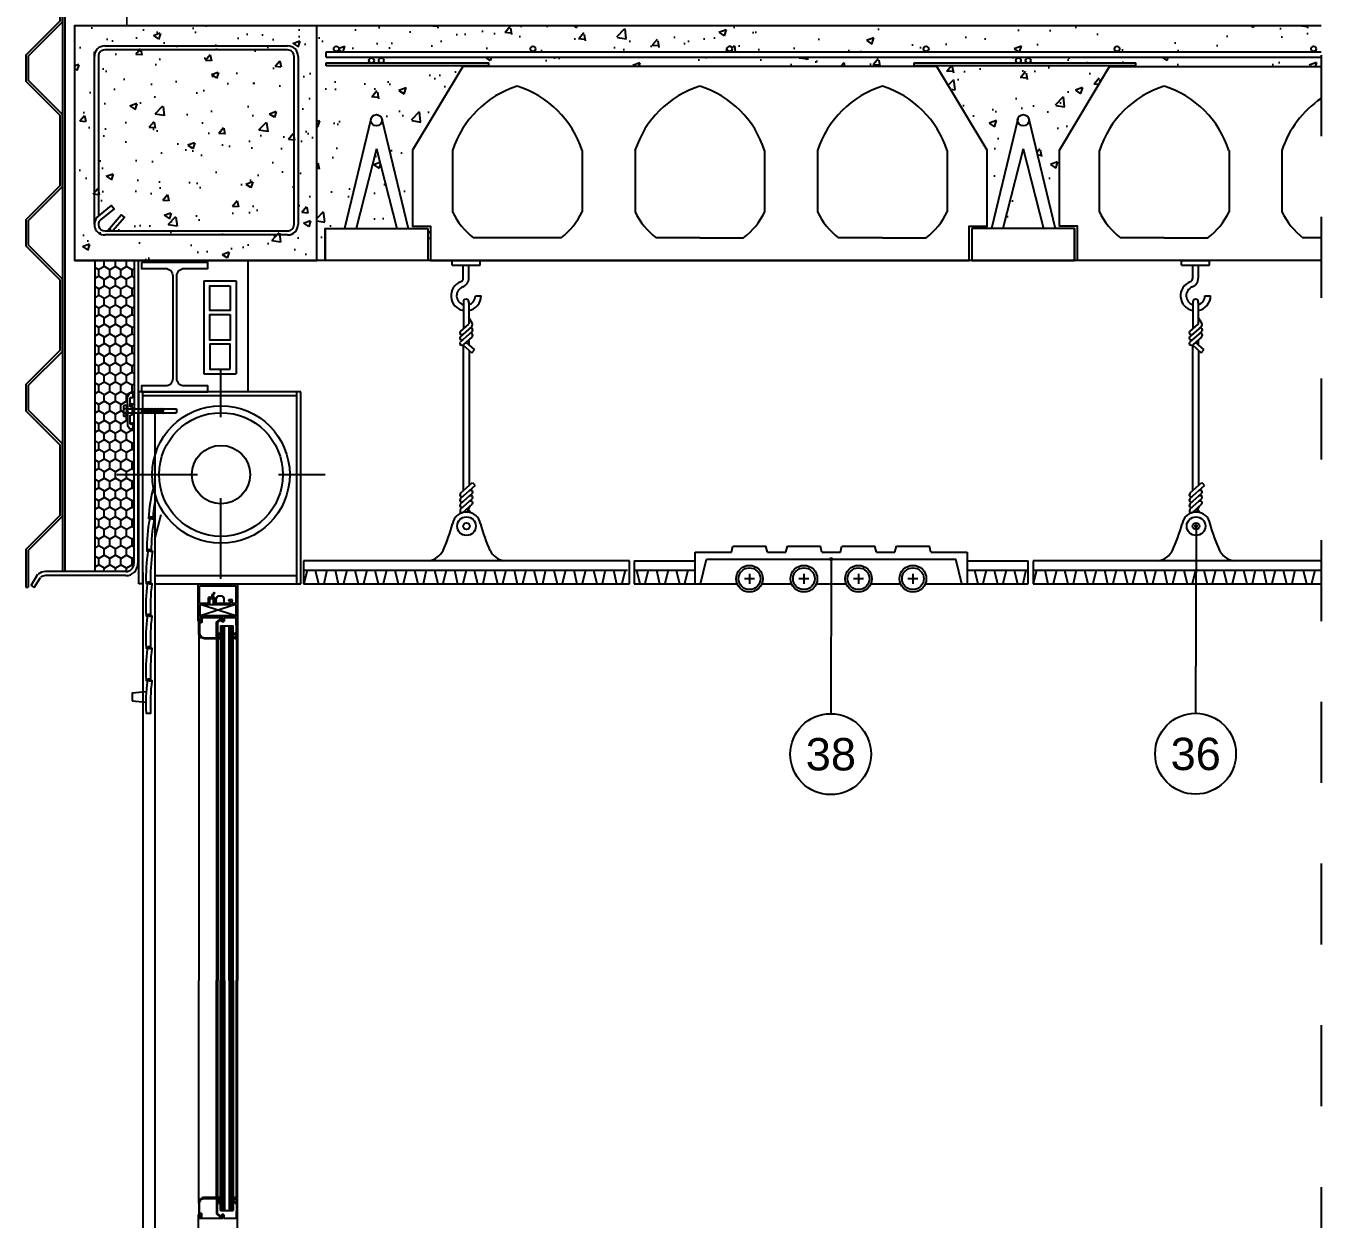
# Model space of a CAD drawing. Header units: millimetres. Extents: x 329.7 to 341.5, y 196.8 to 208.7.
# Drawn here: x 331.529 to 333.131, y 201.716 to 203.192 of the extents above; entities that cross this region are included whole.
import ezdxf
from ezdxf.enums import TextEntityAlignment as Align

# ---------------------------------------------------------------- set-up
doc = ezdxf.new("R2010")
doc.units = ezdxf.units.MM
doc.linetypes.add('TRAZO_Y_PUNTO', pattern=[1, 0.5, -0.25, 0, -0.25])
doc.linetypes.add('TRAZOS2', pattern=[9.525, 6.35, -3.175])
for name, color, linetype in [('001', 9, 'Continuous'), ('01', 9, 'Continuous'), ('013', 1, 'Continuous'), ('015', 1, 'Continuous'), ('018', 3, 'Continuous'), ('AMARILLO', 2, 'Continuous'), ('CIANO', 4, 'Continuous'), ('FINA', 3, 'Continuous'), ('FONDO', 1, 'Continuous'), ('MIA', 3, 'Continuous'), ('PROYECCIÓN', 22, 'Continuous'), ('sombra', 9, 'Continuous')]:
    doc.layers.add(name, color=color, linetype=linetype)
doc.styles.add('romans', font='romans.shx')
doc.styles.add('SMALL', font='ARIAL.TTF', dxfattribs={"height": 0.1})
doc.dimstyles.new('20', dxfattribs={"dimscale": 0.02, "dimtxt": 2, "dimasz": 1, "dimexe": 1, "dimexo": 1, "dimgap": 1, "dimtad": 0, "dimtih": 1, "dimtoh": 1, "dimzin": 1, "dimdsep": 46, "dimtxsty": 'romans', "dimblk1": 'ARCHTICK', "dimblk2": 'DOTSMALL', "dimsah": 1, "dimcen": 0.5, "dimclrd": 1, "dimclre": 1, "dimclrt": 4, "dimadec": 0, "dimazin": 0, "dimtfac": 1, "dimtofl": 0, "dimtmove": 0, "dimatfit": 3, "dimldrblk": 'DOTSMALL', "dimfxl": 1, "dimtolj": 1, "dimtzin": 0, "dimarcsym": 0})

# ---------------------------------------------------------------- blocks, each defined once
blk = doc.blocks.new('A$C4C2F35BB')
at = {"layer": 'FONDO'}
for p, q in [((0.0824, 0.039), (0.1272, 0.039)), ((0.0824, 0), (0.0824, 0.039)), ((0.1272, 0.039), (0.1291, 0.0465)), ((0.1291, 0.0465), (0.1699, 0.0465)), ((0.1718, 0.039), (0.1699, 0.0465)), ((0.1718, 0.039), (0.1946, 0.039)), ((0.1946, 0.039), (0.1965, 0.0465)), ((0.1965, 0.0465), (0.2373, 0.0465)), ((0.2391, 0.039), (0.2373, 0.0465)), ((0.2391, 0.039), (0.262, 0.039)), ((0.262, 0.039), (0.2639, 0.0465)), ((0.2639, 0.0465), (0.3047, 0.0465)), ((0.3065, 0.039), (0.3047, 0.0465)), ((0.3065, 0.039), (0.3294, 0.039)), ((0.3294, 0.039), (0.3313, 0.0465)), ((0.3313, 0.0465), (0.3721, 0.0465)), ((0.3739, 0.039), (0.3721, 0.0465)), ((0.3739, 0.039), (0.4188, 0.039)), ((0.4188, 0.039), (0.4188, 0)), ((0.0068, 0.0283), (0.0824, 0.0283)), ((0.0068, 0.0283), (0.0068, 0)), ((0.0068, 0.0169), (0.0824, 0.0169)), ((0.0098, 0.0169), (0.0138, 0)), ((0.0242, 0.0169), (0.0202, 0)), ((0.0344, 0.0169), (0.0384, 0)), ((0.0488, 0.0169), (0.0448, 0)), ((0.059, 0.0169), (0.063, 0)), ((0.0734, 0.0169), (0.0694, 0)), ((0.089, 0), (0.0966, 0.0304)), ((0.0966, 0.0304), (0.4046, 0.0304)), ((0.4121, 0), (0.4046, 0.0304)), ((0.4188, 0.0283), (0.4943, 0.0283)), ((0.4188, 0.0169), (0.4943, 0.0169)), ((0.4278, 0.0169), (0.4318, 0)), ((0.4422, 0.0169), (0.4382, 0)), ((0.4523, 0.0169), (0.4563, 0)), ((0.4668, 0.0169), (0.4628, 0)), ((0.4769, 0.0169), (0.4809, 0)), ((0.4914, 0.0169), (0.4874, 0)), ((0.4943, 0), (0.4943, 0.0283)), ((0.1161, 0), (0.1342, 0)), ((0.1557, 0.0063), (0.1433, 0.0063)), ((0.1495, 0.0125), (0.1495, 0)), ((0.1648, 0), (0.2016, 0)), ((0.2231, 0.0063), (0.2107, 0.0063)), ((0.2169, 0.0125), (0.2169, 0)), ((0.2322, 0), (0.269, 0)), ((0.2905, 0.0063), (0.2781, 0.0063)), ((0.2843, 0.0125), (0.2843, 0)), ((0.2995, 0), (0.3364, 0)), ((0.3579, 0.0063), (0.3455, 0.0063)), ((0.3517, 0.0125), (0.3517, 0)), ((0.0068, 0), (0.1161, 0)), ((0.3669, 0), (0.4943, 0))]:
    blk.add_line(p, q, dxfattribs=at)
for centre, radius in [((0.1495, 0.0063), 0.0165), ((0.1495, 0.0063), 0.0135), ((0.2169, 0.0063), 0.0165), ((0.2169, 0.0063), 0.0135), ((0.2843, 0.0063), 0.0165), ((0.2843, 0.0063), 0.0135), ((0.3517, 0.0063), 0.0165), ((0.3517, 0.0063), 0.0135)]:
    blk.add_circle(centre, radius, dxfattribs=at)
blk = doc.blocks.new('_DOTSMALL')
at = {"color": 0, "linetype": 'ByBlock', "const_width": 0.5}
blk.add_lwpolyline([(-0.0625, 0, 1), (0.0625, 0, 1)], format="xyb", close=True, dxfattribs=at)
blk = doc.blocks.new('IPE160')
blk.add_lwpolyline([(-41, 80), (-41, 72.6), (-11.5, 72.6, -0.414214), (-2.5, 63.6), (-2.5, -63.6, -0.414214), (-11.5, -72.6), (-41, -72.6), (-41, -80), (41, -80), (41, -72.6), (11.5, -72.6, -0.414214), (2.5, -63.6), (2.5, 63.6, -0.414214), (11.5, 72.6), (41, 72.6), (41, 80)], format="xyb", close=True)
blk = doc.blocks.new('tab')
at = {"layer": 'FINA'}
for p, q in [((-0.02, 0.115), (-0.02, 0)), ((-0.02, 0.115), (0.02, 0.115)), ((0.02, 0.115), (0.02, 0)), ((-0.02, 0), (0.02, 0))]:
    blk.add_line(p, q, dxfattribs=at)
for points in [[(0.0127, 0.1085), (0.0127, 0.0783), (-0.0127, 0.0783), (-0.0127, 0.1085)], [(0.0127, 0.0733), (0.0127, 0.0415), (-0.0127, 0.0415), (-0.0127, 0.0733)], [(0.0127, 0.0058), (0.0127, 0.0365), (-0.0127, 0.0365), (-0.0127, 0.0058)]]:
    blk.add_lwpolyline(points, close=True, dxfattribs=at)

msp = doc.modelspace()

# ---------------------------------------------------------------- hatches: boundary and pattern name
at = {"layer": '001'}
h = msp.add_hatch(dxfattribs=at)
h.set_pattern_fill('AR-CONC', color=256, scale=0.0005, style=0)
h.set_pattern_definition([(50, (0, 0), (0.091092334, -0.007969543), [0.009525, -0.104775]), (355, (0, 0), (-0.017621413, 0.095528321), [0.00762, -0.08382]), (100.451, (0.00759, -0.00066), (0.07347125, 0.087558344), [0.008095, -0.089045]), (46.1842, (0, 0.0254), (0.13553952, -0.021021164), [0.0142875, -0.1571625]), (96.6356, (0.0113, 0.02365), (0.118702117, 0.12371278), [0.0121425, -0.1335675]), (351.184, (0, 0.0254), (0.118702303, 0.12371256), [0.01143, -0.12573]), (21, (0.0127, 0.01905), (0.07580744, -0.051132759), [0.009525, -0.104775]), (326, (0.0127, 0.01905), (0.030901014, 0.092093983), [0.00762, -0.08382]), (71.4514, (0.01902, 0.01479), (0.106708245, 0.040961429), [0.008095, -0.089045]), (37.5, (0, 0), (0.0015443016, 0.0422775194), [0, -0.082804, 0, -0.08509, 0, -0.0841375]), (7.5, (0, 0), (0.033409831, 0.0500902874), [0, -0.048514, 0, -0.080899, 0, -0.0320675]), (327.5, (-0.02832, 0), (0.0677952976, -0.002864372), [0, -0.03175, 0, -0.09906, 0, -0.131445]), (317.5, (-0.04102, 0), (0.074064591, 0.0127132455), [0, -0.041275, 0, -0.065786, 0, -0.093345])])
h.paths.add_polyline_path([(332.0695, 203.1425), (331.9002, 203.1425), (331.9002, 203.1463), (331.9552, 203.1463, -0.300077), (331.9532, 203.1492, -1), (331.9596, 203.1492, -0.300077), (331.9577, 203.1463), (331.9673, 203.1463, -0.300077), (331.9653, 203.1492, -1), (331.9717, 203.1492, -0.300077), (331.9698, 203.1463), (332.1015, 203.1463), (332.1015, 203.1419), (332.6277, 203.1419), (332.6277, 203.1463), (332.7552, 203.1463, -0.300077), (332.7532, 203.1492, -1), (332.7596, 203.1492, -0.300077), (332.7577, 203.1463), (332.7673, 203.1463, -0.300077), (332.7653, 203.1492, -1), (332.7717, 203.1492, -0.300077), (332.7698, 203.1463), (332.9015, 203.1463), (332.9015, 203.1419), (333.1307, 203.1419), (333.1307, 203.1535), (331.9002, 203.1535), (331.9002, 203.1599), (333.1307, 203.1599), (333.1307, 203.192), (331.889, 203.192), (331.889, 202.902), (331.899, 202.902), (331.899, 202.9416), (331.923, 202.9416), (331.9556, 203.0767, -0.81661), (331.9693, 203.0767), (332.0019, 202.9416), (332.0259, 202.9416), (332.0259, 202.902), (332.0295, 202.902), (332.0295, 202.9442), (332.0217, 202.9442), (332.0071, 202.9442), (332.0071, 203.0384)])
h.paths.add_polyline_path([(331.9098, 203.1636, -1), (331.9161, 203.1636, -1)], flags=16)
h.paths.add_polyline_path([(332.1592, 203.1636, -1), (332.1529, 203.1636, -1)], flags=16)
h.paths.add_polyline_path([(332.4023, 203.1636, -1), (332.396, 203.1636, -1)], flags=16)
h.paths.add_polyline_path([(332.6455, 203.1636, -1), (332.6391, 203.1636, -1)], flags=16)
h.paths.add_polyline_path([(332.8816, 203.1636, -1), (332.8752, 203.1636, -1)], flags=16)
h.paths.add_polyline_path([(333.1247, 203.1636, -1), (333.1184, 203.1636, -1)], flags=16)
h.paths.add_polyline_path([(332.8695, 203.1425), (332.6554, 203.1425), (332.7178, 203.0384), (332.7178, 202.9442), (332.6954, 202.9442), (332.6954, 202.902), (332.699, 202.902), (332.699, 202.9416), (332.723, 202.9416), (332.7556, 203.0767, -0.81661), (332.7693, 203.0767), (332.8019, 202.9416), (332.8259, 202.9416), (332.8259, 202.902), (332.8295, 202.902), (332.8295, 202.9442), (332.8071, 202.9442), (332.8071, 203.0384)], flags=17)
h.paths.add_polyline_path([(332.7625, 203.0401), (332.7373, 202.9416), (332.7876, 202.9416)], flags=16)
h.paths.add_polyline_path([(331.9625, 203.0401), (331.9373, 202.9416), (331.9876, 202.9416)], flags=17)
at = {"layer": '01'}
h = msp.add_hatch(dxfattribs=at)
h.set_pattern_fill('HONEY,_I', color=256, scale=0.0025, angle=90, style=2)
h.set_pattern_definition([(90, (0, 0), (-0.006874075, 0.01190625), [0.0079375, -0.015875]), (210, (0, 0), (-0.00687407746, -0.01190624858), [0.0079375, -0.015875]), (150, (0, 0), (-0.01374815246, 1.42e-09), [-0.015875, 0.0079375])])
h.paths.add_polyline_path([(331.663, 202.902), (331.6141, 202.902), (331.6141, 202.517), (331.6526, 202.517, 0.413945), (331.6626, 202.5269), (331.6628, 202.7132), (331.6609, 202.7132), (331.6609, 202.7111), (331.6581, 202.7107), (331.6581, 202.6992), (331.6609, 202.6992), (331.6624, 202.6978), (331.661, 202.6964), (331.6624, 202.6949), (331.661, 202.6935), (331.6573, 202.6939), (331.6545, 202.6981), (331.6545, 202.715), (331.6552, 202.7157), (331.6545, 202.7164), (331.6544, 202.7226), (331.6501, 202.7226, 0.098864), (331.6497, 202.7205), (331.6497, 202.7204, -0.101391), (331.6501, 202.7226), (331.6544, 202.7226), (331.6544, 202.7333), (331.6573, 202.7376), (331.6609, 202.738), (331.6623, 202.7365), (331.6609, 202.7351), (331.6623, 202.7337), (331.6609, 202.7322), (331.658, 202.7322), (331.658, 202.7207), (331.6609, 202.7204), (331.6609, 202.7183), (331.6628, 202.7183)])
at = {"layer": 'sombra', "linetype": 'Continuous', "ltscale": 0.07}
h = msp.add_hatch(dxfattribs=at)
h.set_pattern_fill('AR-CONC', color=256, scale=0.012, style=0)
h.set_pattern_definition([(50, (-474.096156, -636.43548), (0.086071222, -0.007530256), [0.009, -0.099]), (355, (-474.09616, -636.43548), (-0.01665016, 0.090263056), [0.0072, -0.0792]), (100.4514, (-474.08898, -636.43611), (0.069421126, 0.082732745), [0.007648823, -0.0841370534]), (46.1842, (-474.09616, -636.41148), (0.128068926, -0.019862282), [0.0135, -0.1485]), (96.6356, (-474.08548, -636.41314), (0.112159525, 0.116894145), [0.011473235, -0.12620556]), (351.1842, (-474.09616, -636.41148), (0.112159433, 0.116894232), [0.0108, -0.1188]), (21, (-474.084156, -636.41748), (0.0716288463, -0.048314267), [0.009, -0.099]), (326, (-474.08416, -636.41748), (0.02919784, 0.0870180054), [0.0072, -0.0792]), (71.4514, (-474.07819, -636.42151), (0.1008267154, 0.0387036596), [0.007648823, -0.0841370534]), (37.5, (-474.096156, -636.435482), (0.0014591826, 0.0399472625), [0, -0.07824, 0, -0.0804, 0, -0.0795]), (7.5, (-474.096156, -636.43548), (0.0315683445, 0.0473294054), [0, -0.04584, 0, -0.07644, 0, -0.0303]), (327.5, (-474.122916, -636.435482), (0.0640586923, -0.0027065846), [0, -0.03, 0, -0.0936, 0, -0.1242]), (317.5, (-474.134916, -636.43548), (0.0699823403, 0.012012598), [0, -0.039, 0, -0.06216, 0, -0.0882])])
h.paths.add_polyline_path([(331.889, 203.192), (331.589, 203.192), (331.589, 202.902), (331.889, 202.902)])
h.paths.add_polyline_path([(331.6187, 202.9567), (331.6195, 202.9573, 0.017869), (331.6187, 202.9567)], flags=16)
h.paths.add_polyline_path([(331.6187, 203.1543, -1), (331.6347, 203.1543, -1)], flags=16)
h.paths.add_polyline_path([(331.8447, 203.1543, -1), (331.8607, 203.1543, -1)], flags=16)
h.paths.add_polyline_path([(331.6339, 202.9464, -1), (331.6195, 202.9464, -1)], flags=16)
h.paths.add_polyline_path([(331.8599, 202.9464, -1), (331.8455, 202.9464, -1)], flags=16)

# ---------------------------------------------------------------- linework, layer by layer
for p, q in [((333.1307, 203.192), (331.589, 203.192)), ((331.589, 203.192), (331.589, 202.902)), ((333.1307, 202.902), (331.589, 202.902))]:
    msp.add_line(p, q)
at = {"color": 5, "linetype": 'TRAZO_Y_PUNTO', "ltscale": 0.05, "const_width": 0.002}
msp.add_lwpolyline([(331.654, 203.3486), (331.654, 203.1922), (331.589, 203.192), (331.589, 202.902), (331.6678, 202.902), (331.6678, 202.8473)], dxfattribs=at)
at = {"layer": '01', "linetype": 'Continuous', "ltscale": 0.07}
for p, q in [((331.5741, 204.2322), (331.5741, 202.517)), ((331.5771, 204.2322), (331.5771, 202.517)), ((331.529, 202.4977), (331.532, 202.4977))]:
    msp.add_line(p, q, dxfattribs=at)
at = {"layer": '01', "linetype": 'TRAZO_Y_PUNTO', "ltscale": 0.02}
for p, q in [((331.7703, 202.508), (331.7703, 202.766)), ((331.6413, 202.637), (331.8993, 202.637))]:
    msp.add_line(p, q, dxfattribs=at)
at = {"layer": '01'}
for p, q in [((331.7698, 202.45), (331.7698, 202.0113)), ((331.7711, 202.0113), (331.7711, 202.45)), ((331.7723, 202.0113), (331.7723, 202.45)), ((331.7736, 202.0113), (331.7736, 202.45)), ((331.7748, 202.0113), (331.7748, 202.45)), ((331.7803, 202.0113), (331.7803, 202.45)), ((331.7815, 202.0113), (331.7815, 202.45)), ((331.7828, 202.0113), (331.7828, 202.45)), ((331.784, 202.0113), (331.784, 202.45)), ((331.7853, 202.0113), (331.7853, 202.45)), ((331.7698, 201.7268), (331.7698, 202.0113)), ((331.7711, 202.0113), (331.7711, 201.7268)), ((331.7723, 202.0113), (331.7723, 201.7268)), ((331.7736, 202.0113), (331.7736, 201.7268)), ((331.7748, 202.0113), (331.7748, 201.7268)), ((331.7803, 202.0113), (331.7803, 201.7268)), ((331.7815, 202.0113), (331.7815, 201.7268)), ((331.7828, 202.0113), (331.7828, 201.7268)), ((331.784, 202.0113), (331.784, 201.7268)), ((331.7853, 202.0113), (331.7853, 201.7268))]:
    msp.add_line(p, q, dxfattribs=at)
at = {"layer": '01', "linetype": 'Continuous', "ltscale": 0.07}
for points in [[(331.571, 203.2437), (331.571, 203.1978), (331.529, 203.1558), (331.529, 203.1235), (331.571, 203.0815), (331.571, 202.994), (331.529, 202.952), (331.529, 202.9198), (331.571, 202.8778), (331.571, 202.7903), (331.529, 202.7483), (331.529, 202.716), (331.571, 202.674), (331.571, 202.5865), (331.529, 202.5445), (331.529, 202.4977)], [(331.574, 203.2437), (331.574, 203.1965), (331.532, 203.1545), (331.532, 203.1248), (331.574, 203.0828), (331.574, 202.9928), (331.532, 202.9508), (331.532, 202.921), (331.574, 202.879), (331.574, 202.789), (331.532, 202.747), (331.532, 202.7173), (331.574, 202.6753), (331.574, 202.5853), (331.532, 202.5433), (331.532, 202.4977)]]:
    msp.add_lwpolyline(points, dxfattribs=at)
at = {"layer": '013', "linetype": 'Continuous', "ltscale": 0.07}
for p, q in [((331.6137, 203.1536), (331.6137, 203.1599)), ((331.663, 202.902), (331.6626, 202.5269)), ((331.668, 202.902), (331.6676, 202.5269)), ((331.5354, 202.4998), (331.544, 202.5138)), ((331.5393, 202.4973), (331.5471, 202.5099)), ((331.6526, 202.517), (331.5532, 202.517)), ((331.6526, 202.512), (331.5532, 202.512)), ((331.5354, 202.4998), (331.5393, 202.4973))]:
    msp.add_line(p, q, dxfattribs=at)
at = {"layer": '013'}
for p, q in [((331.9002, 203.1599), (333.1307, 203.1599)), ((331.9002, 203.1535), (331.9002, 203.1599)), ((331.9002, 203.1535), (333.1307, 203.1535)), ((331.9002, 203.1463), (332.1015, 203.1463)), ((331.9002, 203.1425), (331.9002, 203.1463)), ((332.1015, 203.1425), (332.1015, 203.1463)), ((332.6277, 203.1463), (332.9015, 203.1463)), ((332.6277, 203.1425), (332.6277, 203.1463)), ((332.9015, 203.1425), (332.9015, 203.1463)), ((332.1015, 203.1425), (331.9002, 203.1425)), ((332.9015, 203.1425), (332.6277, 203.1425)), ((331.9556, 203.0767), (331.923, 202.9416)), ((331.9693, 203.0767), (332.0019, 202.9416)), ((332.7556, 203.0767), (332.723, 202.9416)), ((332.7693, 203.0767), (332.8019, 202.9416)), ((331.9625, 203.0401), (331.9373, 202.9416)), ((331.9625, 203.0401), (331.9876, 202.9416)), ((332.0565, 203.0378), (332.0565, 202.962)), ((332.2169, 203.0378), (332.2169, 202.962)), ((332.2823, 203.0378), (332.2823, 202.962)), ((332.4426, 203.0378), (332.4426, 202.962)), ((332.508, 203.0378), (332.508, 202.962)), ((332.6684, 203.0378), (332.6684, 202.962)), ((332.7625, 203.0401), (332.7373, 202.9416)), ((332.7625, 203.0401), (332.7876, 202.9416)), ((332.8565, 203.0378), (332.8565, 202.962)), ((333.0169, 203.0378), (333.0169, 202.962)), ((333.0823, 203.0378), (333.0823, 202.962)), ((332.3625, 202.9298), (332.3083, 202.9298)), ((332.3625, 202.9298), (332.4166, 202.9298)), ((332.5882, 202.9298), (332.5341, 202.9298)), ((332.5882, 202.9298), (332.6424, 202.9298)), ((332.9367, 202.9298), (332.8825, 202.9298)), ((332.9367, 202.9298), (332.9909, 202.9298)), ((333.1307, 202.9298), (333.1083, 202.9298))]:
    msp.add_line(p, q, dxfattribs=at)
for points in [[(332.0217, 202.9442), (332.0295, 202.9442), (332.0295, 202.902), (332.6954, 202.902), (332.6954, 202.9442), (332.7178, 202.9442), (332.7178, 203.0384), (332.6557, 203.1419), (332.0692, 203.1419), (332.0071, 203.0384), (332.0071, 202.9442), (332.0295, 202.9442)], [(333.1307, 202.902), (332.8295, 202.902), (332.8295, 202.9442), (332.8071, 202.9442), (332.8071, 203.0384), (332.8692, 203.1419), (333.1307, 203.1419)], [(332.1909, 202.9298), (332.1367, 202.9298), (332.0825, 202.9298)]]:
    msp.add_lwpolyline(points, dxfattribs=at)
for points in [[(332.0259, 202.9416), (332.0259, 202.902), (331.899, 202.902), (331.899, 202.9416), (331.899, 202.902), (331.899, 202.9416)], [(332.699, 202.9416), (332.699, 202.902), (332.8259, 202.902), (332.8259, 202.9416), (332.8259, 202.902), (332.8259, 202.9416)]]:
    msp.add_lwpolyline(points, close=True, dxfattribs=at)
for centre, radius in [((331.9129, 203.1636), 0.00317), ((332.1561, 203.1636), 0.00317), ((332.3992, 203.1636), 0.00317), ((332.6423, 203.1636), 0.00317), ((332.8784, 203.1636), 0.00317), ((333.1215, 203.1636), 0.00317), ((331.9564, 203.1492), 0.00317), ((331.9685, 203.1492), 0.00317), ((332.7564, 203.1492), 0.00317), ((332.7685, 203.1492), 0.00317), ((331.9625, 203.0753), 0.00703), ((332.7625, 203.0753), 0.00703)]:
    msp.add_circle(centre, radius, dxfattribs=at)
at = {"layer": '013', "ltscale": 1.5}
for centre in [(332.5243, 202.2912), (332.9755, 202.2917)]:
    msp.add_circle(centre, 0.05, dxfattribs=at)
at = {"layer": '013'}
for centre, radius, start, end in [((332.1742, 202.9998), 0.1236, 107.6458, 162.1197), ((332.0992, 202.9998), 0.1236, 17.8803, 72.3542), ((332.3999, 202.9998), 0.1236, 107.6458, 162.1197), ((332.325, 202.9998), 0.1236, 17.8803, 72.3542), ((332.6257, 202.9998), 0.1236, 107.6458, 162.1197), ((332.5507, 202.9998), 0.1236, 17.8803, 72.3542), ((332.9742, 202.9998), 0.1236, 107.6458, 162.1197), ((332.8992, 202.9998), 0.1236, 17.8803, 72.3542), ((333.1999, 202.9998), 0.1236, 124.0348, 162.1197), ((332.1367, 203.0002), 0.0888, 205.4902, 232.4232), ((332.1367, 203.0002), 0.0888, 307.5768, 334.5098), ((332.3625, 203.0002), 0.0888, 205.4902, 232.4232), ((332.3625, 203.0002), 0.0888, 307.5768, 334.5098), ((332.5882, 203.0002), 0.0888, 205.4902, 232.4232), ((332.5882, 203.0002), 0.0888, 307.5768, 334.5098), ((332.9367, 203.0002), 0.0888, 205.4902, 232.4232), ((332.9367, 203.0002), 0.0888, 307.5768, 334.5098), ((333.1625, 203.0002), 0.0888, 205.4902, 232.4232)]:
    msp.add_arc(centre, radius, start, end, dxfattribs=at)
at = {"layer": '013', "linetype": 'Continuous', "ltscale": 0.07}
for centre, radius, start, end in [((331.6526, 202.527), 0.015, 270, 359.9507), ((331.6526, 202.527), 0.01, 270, 359.9507), ((331.5532, 202.502), 0.015, 90, 127.6754), ((331.5532, 202.502), 0.01, 90, 127.6754)]:
    msp.add_arc(centre, radius, start, end, dxfattribs=at)
at = {"layer": '015', "linetype": 'TRAZOS2', "ltscale": 0.007}
msp.add_line((333.1307, 208.3558), (333.1307, 197.3529), dxfattribs=at)
at = {"layer": '015', "linetype": 'Continuous', "ltscale": 0.07}
msp.add_line((331.6141, 202.902), (331.6141, 202.517), dxfattribs=at)
at = {"layer": '018', "linetype": 'Continuous', "ltscale": 0.07}
for p, q in [((331.8041, 202.7393), (331.8041, 202.902)), ((331.6685, 202.502), (331.6685, 202.7393)), ((331.8691, 202.7393), (331.6685, 202.7393)), ((331.6735, 202.502), (331.6735, 202.7393)), ((331.8641, 202.7343), (331.6735, 202.7343)), ((331.8641, 202.502), (331.8641, 202.7393)), ((331.8691, 202.502), (331.8691, 202.7393)), ((331.6885, 202.717), (331.6885, 201.6749)), ((331.6885, 202.557), (331.6964, 202.5877)), ((331.6735, 202.5157), (331.6735, 201.6749)), ((331.6885, 202.512), (331.8641, 202.512)), ((331.6735, 202.502), (331.6685, 202.502)), ((331.6735, 202.502), (331.6735, 202.3684)), ((331.6885, 202.5019), (331.7891, 202.502)), ((331.7907, 202.502), (331.8691, 202.502)), ((331.6604, 202.3671), (331.6779, 202.3689)), ((331.6604, 202.3671), (331.6604, 202.3571)), ((331.6604, 202.3571), (331.6773, 202.3554))]:
    msp.add_line(p, q, dxfattribs=at)
msp.add_lwpolyline([(331.6868, 202.6213, 0.048607), (331.6805, 202.5829), (331.6822, 202.5827), (331.6827, 202.5849), (331.6849, 202.5846), (331.6848, 202.5822), (331.6865, 202.582, -0.034066), (331.69, 202.609)], format="xyb", dxfattribs=at)
for points in [[(331.6804, 202.5447), (331.6826, 202.5445), (331.6827, 202.5421), (331.6844, 202.542, -0.05), (331.6881, 202.5818), (331.6821, 202.5824, 0.05), (331.6784, 202.5425), (331.68, 202.5424)], [(331.6796, 202.5045), (331.6818, 202.5044), (331.682, 202.502), (331.6837, 202.5019, -0.05), (331.686, 202.5419), (331.68, 202.5422, 0.05), (331.6777, 202.5023), (331.6793, 202.5022)], [(331.6796, 202.4644), (331.6818, 202.4643), (331.682, 202.462), (331.6837, 202.4619, -0.05), (331.6853, 202.5019), (331.6793, 202.5021, 0.05), (331.6777, 202.4622), (331.6793, 202.4621)], [(331.6796, 202.4244), (331.6818, 202.4243), (331.682, 202.4219), (331.6837, 202.4219, -0.05), (331.6853, 202.4618), (331.6793, 202.4621, 0.05), (331.6777, 202.4221), (331.6793, 202.4221)], [(331.6796, 202.3843), (331.6818, 202.3842), (331.682, 202.3819), (331.6837, 202.3818, -0.05), (331.6853, 202.4218), (331.6793, 202.4221, 0.05), (331.6777, 202.3821), (331.6793, 202.382)], [(331.6793, 202.382, 0.05), (331.6777, 202.3421), (331.6837, 202.3418, -0.05), (331.6853, 202.3818)]]:
    msp.add_lwpolyline(points, format="xyb", close=True, dxfattribs=at)
for radius in [0.085, 0.0765, 0.0361]:
    msp.add_circle((331.7703, 202.637), radius, dxfattribs=at)
at = {"layer": 'AMARILLO'}
for p, q in [((331.6267, 203.1673), (331.8527, 203.1673)), ((331.6137, 202.9464), (331.6137, 203.1543)), ((331.8658, 203.1543), (331.8658, 202.9464)), ((331.6187, 202.9567), (331.6349, 202.9697)), ((331.8527, 202.9334), (331.6267, 202.9334))]:
    msp.add_line(p, q, dxfattribs=at)
msp.add_lwpolyline([(331.589, 202.902), (331.889, 202.902), (331.889, 203.192), (331.589, 203.192)], close=True, dxfattribs=at)
msp.add_lwpolyline([(331.6187, 202.9567), (331.6349, 202.9697), (331.6381, 202.9658), (331.6212, 202.9522, 0.67615), (331.6267, 202.9384), (331.8527, 202.9384, 0.414214), (331.8607, 202.9464), (331.8607, 203.1543, 0.414214), (331.8527, 203.1623), (331.6267, 203.1623, 0.414214), (331.6187, 203.1543)], format="xyb", close=True, dxfattribs=at)
msp.add_lwpolyline([(331.63, 202.9384), (331.6469, 202.9584), (331.6508, 202.9552), (331.6366, 202.9384)], dxfattribs=at)
for centre, start, end in [((331.6267, 203.1543), 90, 180), ((331.8527, 203.1543), 0, 90), ((331.6267, 202.9464), 127.7361, 270), ((331.8527, 202.9464), 270, 360)]:
    msp.add_arc(centre, 0.013, start, end, dxfattribs=at)
at = {"layer": 'FONDO'}
for p, q in [((332.056, 202.8962), (332.056, 202.902)), ((332.056, 202.902), (332.0907, 202.902)), ((332.056, 202.8962), (332.0907, 202.8962)), ((332.0699, 202.88), (332.0699, 202.8962)), ((332.0768, 202.88), (332.0768, 202.8962)), ((332.0907, 202.8962), (332.0907, 202.902)), ((332.9581, 202.8962), (332.9581, 202.902)), ((332.9581, 202.902), (332.9928, 202.902)), ((332.9581, 202.8962), (332.9928, 202.8962)), ((332.972, 202.88), (332.972, 202.8962)), ((332.979, 202.88), (332.979, 202.8962)), ((332.9928, 202.8962), (332.9928, 202.902)), ((332.085, 202.8582), (332.092, 202.8582)), ((332.085, 202.8582), (332.092, 202.8582)), ((332.9871, 202.8582), (332.9941, 202.8582)), ((332.9871, 202.8582), (332.9941, 202.8582)), ((332.07, 202.8507), (332.07, 202.8174)), ((332.077, 202.8471), (332.0766, 202.8507)), ((332.0766, 202.8507), (332.0766, 202.8236)), ((332.9722, 202.8507), (332.9722, 202.8174)), ((332.9791, 202.8471), (332.9788, 202.8507)), ((332.9788, 202.8507), (332.9788, 202.8236)), ((332.0814, 202.8235), (332.0766, 202.8313)), ((332.9835, 202.8235), (332.9788, 202.8313)), ((332.0764, 202.823), (332.0661, 202.8138)), ((332.0798, 202.8194), (332.0661, 202.8072)), ((332.0806, 202.8135), (332.0661, 202.8006)), ((332.0672, 202.8106), (332.0684, 202.8104)), ((332.0814, 202.8166), (332.0814, 202.8154)), ((332.0814, 202.81), (332.0814, 202.8088)), ((332.9785, 202.823), (332.9682, 202.8138)), ((332.9819, 202.8194), (332.9682, 202.8072)), ((332.9827, 202.8135), (332.9682, 202.8006)), ((332.9693, 202.8106), (332.9705, 202.8104)), ((332.9836, 202.8166), (332.9836, 202.8154)), ((332.9836, 202.81), (332.9836, 202.8088)), ((332.0672, 202.8039), (332.0684, 202.8038)), ((332.0672, 202.7973), (332.0684, 202.7972)), ((332.0672, 202.7973), (332.0684, 202.7972)), ((332.0694, 202.7973), (332.0805, 202.7875)), ((332.07, 202.6173), (332.07, 202.7967)), ((332.0806, 202.8069), (332.0703, 202.7978)), ((332.0733, 202.8004), (332.0838, 202.7912)), ((332.0766, 202.8034), (332.0766, 202.7975)), ((332.9693, 202.8039), (332.9705, 202.8038)), ((332.9693, 202.7973), (332.9705, 202.7972)), ((332.9693, 202.7973), (332.9705, 202.7972)), ((332.9716, 202.7973), (332.9826, 202.7875)), ((332.9722, 202.6173), (332.9722, 202.7967)), ((332.9827, 202.8069), (332.9725, 202.7978)), ((332.9755, 202.8004), (332.9859, 202.7912)), ((332.9788, 202.8034), (332.9788, 202.7975)), ((332.0775, 202.6239), (332.0775, 202.7901)), ((332.0805, 202.7875), (332.0838, 202.7912)), ((332.9796, 202.6239), (332.9796, 202.7901)), ((332.9826, 202.7875), (332.9859, 202.7912)), ((332.0668, 202.6144), (332.0812, 202.6272)), ((332.0668, 202.6078), (332.0845, 202.6235)), ((332.0802, 202.6174), (332.079, 202.6175)), ((332.0812, 202.6272), (332.0845, 202.6235)), ((332.9689, 202.6144), (332.9833, 202.6272)), ((332.9689, 202.6078), (332.9866, 202.6235)), ((332.9823, 202.6174), (332.9811, 202.6175)), ((332.9833, 202.6272), (332.9866, 202.6235)), ((332.0659, 202.6113), (332.0659, 202.6125)), ((332.0659, 202.6047), (332.0659, 202.6059)), ((332.0668, 202.6011), (332.0813, 202.6141)), ((332.0668, 202.5945), (332.0813, 202.6074)), ((332.0691, 202.5899), (332.0813, 202.6008)), ((332.0802, 202.6107), (332.079, 202.6109)), ((332.0802, 202.6041), (332.079, 202.6042)), ((332.968, 202.6113), (332.968, 202.6125)), ((332.968, 202.6047), (332.968, 202.6059)), ((332.9689, 202.6011), (332.9834, 202.6141)), ((332.9689, 202.5945), (332.9834, 202.6074)), ((332.9712, 202.5899), (332.9834, 202.6008)), ((332.9823, 202.6107), (332.9811, 202.6109)), ((332.9823, 202.6041), (332.9811, 202.6042)), ((332.0659, 202.5981), (332.0659, 202.5993)), ((332.0749, 202.5906), (332.0753, 202.5914)), ((332.0753, 202.5914), (332.0772, 202.5954)), ((332.0772, 202.5922), (332.0763, 202.5935)), ((332.0772, 202.5954), (332.0783, 202.5982)), ((332.0788, 202.5901), (332.0772, 202.5922)), ((332.968, 202.5981), (332.968, 202.5993)), ((332.977, 202.5906), (332.9774, 202.5914)), ((332.9774, 202.5914), (332.9793, 202.5954)), ((332.9793, 202.5922), (332.9784, 202.5935)), ((332.9793, 202.5954), (332.9804, 202.5982)), ((332.9809, 202.5901), (332.9793, 202.5922)), ((332.2754, 202.5303), (331.8725, 202.5303)), ((331.8725, 202.5303), (331.8725, 202.5019)), ((332.2754, 202.5019), (332.2754, 202.5303)), ((333.1307, 202.5303), (332.7746, 202.5303)), ((332.7746, 202.5303), (332.7746, 202.5019)), ((331.8725, 202.5188), (332.273, 202.5188)), ((331.8767, 202.5188), (331.8727, 202.5019)), ((331.8869, 202.5188), (331.8909, 202.5019)), ((331.9013, 202.5188), (331.8973, 202.5019)), ((331.9114, 202.5188), (331.9154, 202.5019)), ((331.9259, 202.5188), (331.9219, 202.5019)), ((331.936, 202.5188), (331.94, 202.5019)), ((331.9505, 202.5188), (331.9465, 202.5019)), ((331.9606, 202.5188), (331.9646, 202.5019)), ((331.975, 202.5188), (331.971, 202.5019)), ((331.9852, 202.5188), (331.9892, 202.5019)), ((331.9996, 202.5188), (331.9956, 202.5019)), ((332.0098, 202.5188), (332.0138, 202.5019)), ((332.0242, 202.5188), (332.0202, 202.5019)), ((332.0344, 202.5188), (332.0384, 202.5019)), ((332.0488, 202.5188), (332.0448, 202.5019)), ((332.0589, 202.5188), (332.0629, 202.5019)), ((332.0734, 202.5188), (332.0694, 202.5019)), ((332.0835, 202.5188), (332.0875, 202.5019)), ((332.098, 202.5188), (332.094, 202.5019)), ((332.1081, 202.5188), (332.1121, 202.5019)), ((332.1226, 202.5188), (332.1185, 202.5019)), ((332.1327, 202.5188), (332.1367, 202.5019)), ((332.1471, 202.5188), (332.1431, 202.5019)), ((332.1573, 202.5188), (332.1613, 202.5019)), ((332.1717, 202.5188), (332.1677, 202.5019)), ((332.1819, 202.5188), (332.1859, 202.5019)), ((332.1963, 202.5188), (332.1923, 202.5019)), ((332.2065, 202.5188), (332.2105, 202.5019)), ((332.2209, 202.5188), (332.2169, 202.5019)), ((332.231, 202.5188), (332.235, 202.5019)), ((332.2455, 202.5188), (332.2415, 202.5019)), ((332.2556, 202.5188), (332.2596, 202.5019)), ((332.2701, 202.5188), (332.2661, 202.5019)), ((332.7746, 202.5188), (333.1307, 202.5188)), ((332.7788, 202.5188), (332.7748, 202.5019)), ((332.789, 202.5188), (332.793, 202.5019)), ((332.8034, 202.5188), (332.7994, 202.5019)), ((332.8136, 202.5188), (332.8176, 202.5019)), ((332.828, 202.5188), (332.824, 202.5019)), ((332.8381, 202.5188), (332.8421, 202.5019)), ((332.8526, 202.5188), (332.8486, 202.5019)), ((332.8627, 202.5188), (332.8667, 202.5019)), ((332.8772, 202.5188), (332.8732, 202.5019)), ((332.8873, 202.5188), (332.8913, 202.5019)), ((332.9017, 202.5188), (332.8977, 202.5019)), ((332.9119, 202.5188), (332.9159, 202.5019)), ((332.9263, 202.5188), (332.9223, 202.5019)), ((332.9365, 202.5188), (332.9405, 202.5019)), ((332.9509, 202.5188), (332.9469, 202.5019)), ((332.9611, 202.5188), (332.9651, 202.5019)), ((332.9755, 202.5188), (332.9715, 202.5019)), ((332.9857, 202.5188), (332.9897, 202.5019)), ((333.0001, 202.5188), (332.9961, 202.5019)), ((333.0102, 202.5188), (333.0142, 202.5019)), ((333.0247, 202.5188), (333.0207, 202.5019)), ((333.0348, 202.5188), (333.0388, 202.5019)), ((333.0493, 202.5188), (333.0453, 202.5019)), ((333.0594, 202.5188), (333.0634, 202.5019)), ((333.0738, 202.5188), (333.0698, 202.5019)), ((333.084, 202.5188), (333.088, 202.5019)), ((333.0984, 202.5188), (333.0944, 202.5019)), ((333.1086, 202.5188), (333.1126, 202.5019)), ((333.123, 202.5188), (333.119, 202.5019)), ((331.8725, 202.5019), (332.2754, 202.5019)), ((332.7746, 202.5019), (333.1307, 202.5019))]:
    msp.add_line(p, q, dxfattribs=at)
at = {"layer": 'FONDO', "linetype": 'Continuous', "ltscale": 0.07}
for p, q in [((332.1201, 202.5303), (332.0277, 202.5303)), ((333.0223, 202.5303), (332.9299, 202.5303))]:
    msp.add_line(p, q, dxfattribs=at)
at = {"layer": 'FONDO'}
for centre, radius in [((332.0739, 202.5732), 0.0115), ((332.9761, 202.5732), 0.0115), ((332.0739, 202.5732), 0.0042), ((332.9761, 202.5732), 0.0042)]:
    msp.add_circle(centre, radius, dxfattribs=at)
for centre, radius, start, end in [((332.0733, 202.8582), 0.0186, 110.4873, 259.7966), ((332.0652, 202.88), 0.00466, 290.4873, 0), ((332.0652, 202.88), 0.0116, 290.4873, 0), ((332.9755, 202.8582), 0.0186, 110.4873, 259.7966), ((332.9673, 202.88), 0.00466, 290.4873, 0), ((332.9673, 202.88), 0.0116, 290.4873, 0), ((332.0733, 202.8582), 0.0116, 110.4873, 253.5351), ((332.0733, 202.8582), 0.0116, 286.4649, 0), ((332.0733, 202.8582), 0.0186, 280.2034, 0), ((332.9755, 202.8582), 0.0116, 110.4873, 253.5351), ((332.9755, 202.8582), 0.0116, 286.4649, 0), ((332.9755, 202.8582), 0.0186, 280.2034, 0), ((332.0733, 202.8507), 0.0033, 0, 180), ((332.9755, 202.8507), 0.0033, 0, 180), ((332.0682, 202.8124), 0.00258, 145.3939, 206.9276), ((332.068, 202.8138), 0.00338, 230.8185, 273.0177), ((332.0687, 202.8129), 0.00248, 263.2671, 311.6335), ((332.0758, 202.8236), 0.000825, 311.6335, 0), ((332.0795, 202.8158), 0.00258, 56.3394, 117.8732), ((332.0795, 202.8092), 0.00258, 56.3394, 117.8732), ((332.0765, 202.8231), 0.00495, 311.6335, 5.1046), ((332.079, 202.8154), 0.00248, 311.6335, 0), ((332.079, 202.8088), 0.00248, 311.6335, 0), ((332.0781, 202.8161), 0.00338, 350.2494, 32.4486), ((332.0781, 202.8095), 0.00338, 350.2494, 32.4486), ((332.9703, 202.8124), 0.00258, 145.3939, 206.9276), ((332.9701, 202.8138), 0.00338, 230.8185, 273.0177), ((332.9708, 202.8129), 0.00248, 263.2671, 311.6335), ((332.9779, 202.8236), 0.000825, 311.6335, 0), ((332.9816, 202.8158), 0.00258, 56.3394, 117.8732), ((332.9816, 202.8092), 0.00258, 56.3394, 117.8732), ((332.9786, 202.8231), 0.00495, 311.6335, 5.1046), ((332.9811, 202.8154), 0.00248, 311.6335, 0), ((332.9811, 202.8088), 0.00248, 311.6335, 0), ((332.9802, 202.8161), 0.00338, 350.2494, 32.4486), ((332.9802, 202.8095), 0.00338, 350.2494, 32.4486), ((332.0682, 202.8058), 0.00258, 145.3939, 206.9276), ((332.0682, 202.7991), 0.00258, 145.3939, 206.9276), ((332.068, 202.8072), 0.00338, 230.8185, 273.0177), ((332.068, 202.8006), 0.00338, 230.8185, 273.0177), ((332.0687, 202.8063), 0.00248, 263.2671, 311.6335), ((332.0687, 202.7996), 0.00248, 263.2671, 311.6335), ((332.9703, 202.8058), 0.00258, 145.3939, 206.9276), ((332.9703, 202.7991), 0.00258, 145.3939, 206.9276), ((332.9701, 202.8072), 0.00338, 230.8185, 273.0177), ((332.9701, 202.8006), 0.00338, 230.8185, 273.0177), ((332.9708, 202.8063), 0.00248, 263.2671, 311.6335), ((332.9708, 202.7996), 0.00248, 263.2671, 311.6335), ((332.0787, 202.615), 0.00248, 83.2671, 131.6335), ((332.0793, 202.6141), 0.00338, 50.8185, 93.0177), ((332.0792, 202.6155), 0.00258, 325.3939, 26.9276), ((332.9808, 202.615), 0.00248, 83.2671, 131.6335), ((332.9814, 202.6141), 0.00338, 50.8185, 93.0177), ((332.9813, 202.6155), 0.00258, 325.3939, 26.9276), ((332.0684, 202.6125), 0.00248, 131.6335, 180), ((332.0693, 202.6118), 0.00338, 170.2494, 212.4486), ((332.0684, 202.6059), 0.00248, 131.6335, 180), ((332.0693, 202.6051), 0.00338, 170.2494, 212.4486), ((332.0684, 202.5993), 0.00248, 131.6335, 180), ((332.0679, 202.6121), 0.00258, 236.3394, 297.8732), ((332.0679, 202.6055), 0.00258, 236.3394, 297.8732), ((332.0787, 202.6084), 0.00248, 83.2671, 131.6335), ((332.0787, 202.6018), 0.00248, 83.2671, 131.6335), ((332.0793, 202.6075), 0.00338, 50.8185, 93.0177), ((332.0793, 202.6008), 0.00338, 50.8185, 93.0177), ((332.0792, 202.6089), 0.00258, 325.3939, 26.9276), ((332.0792, 202.6023), 0.00258, 325.3939, 26.9276), ((332.9705, 202.6125), 0.00248, 131.6335, 180), ((332.9714, 202.6118), 0.00338, 170.2494, 212.4486), ((332.9705, 202.6059), 0.00248, 131.6335, 180), ((332.9714, 202.6051), 0.00338, 170.2494, 212.4486), ((332.9705, 202.5993), 0.00248, 131.6335, 180), ((332.97, 202.6121), 0.00258, 236.3394, 297.8732), ((332.97, 202.6055), 0.00258, 236.3394, 297.8732), ((332.9808, 202.6084), 0.00248, 83.2671, 131.6335), ((332.9808, 202.6018), 0.00248, 83.2671, 131.6335), ((332.9814, 202.6075), 0.00338, 50.8185, 93.0177), ((332.9814, 202.6008), 0.00338, 50.8185, 93.0177), ((332.9813, 202.6089), 0.00258, 325.3939, 26.9276), ((332.9813, 202.6023), 0.00258, 325.3939, 26.9276), ((332.0739, 202.5732), 0.0175, 87.5229, 170.7625), ((332.0693, 202.5985), 0.00338, 170.2494, 212.4486), ((332.0684, 202.5927), 0.00248, 131.6335, 180), ((332.0693, 202.5919), 0.00338, 170.2494, 212.4486), ((332.0679, 202.5989), 0.00258, 236.3394, 297.8732), ((332.0679, 202.5922), 0.00258, 236.3394, 297.8732), ((332.0269, 202.625), 0.0555, 321.2331, 323.1447), ((332.0739, 202.5732), 0.0175, 9.2375, 87.5229), ((332.9761, 202.5732), 0.0175, 87.5229, 170.7625), ((332.9714, 202.5985), 0.00338, 170.2494, 212.4486), ((332.9705, 202.5927), 0.00248, 131.6335, 180), ((332.9714, 202.5919), 0.00338, 170.2494, 212.4486), ((332.97, 202.5989), 0.00258, 236.3394, 297.8732), ((332.97, 202.5922), 0.00258, 236.3394, 297.8732), ((332.929, 202.625), 0.0555, 321.2331, 323.1447), ((332.9761, 202.5732), 0.0175, 9.2375, 87.5229), ((331.8151, 202.6439), 0.251, 336.3008, 344.2853), ((332.3328, 202.6439), 0.251, 195.7147, 203.6992), ((332.7172, 202.6439), 0.251, 336.3008, 344.2853), ((333.2349, 202.6439), 0.251, 195.7147, 203.6992), ((332.0229, 202.5547), 0.0249, 281.2226, 332.1247), ((332.125, 202.5547), 0.0249, 207.8753, 258.7774), ((332.925, 202.5547), 0.0249, 281.2226, 332.1247), ((333.0271, 202.5547), 0.0249, 207.8753, 258.7774)]:
    msp.add_arc(centre, radius, start, end, dxfattribs=at)
at = {"layer": 'MIA'}
for p, q in [((331.7422, 202.502), (331.7907, 202.502)), ((331.7422, 202.4556), (331.7422, 202.502)), ((331.7891, 202.4988), (331.7437, 202.4988)), ((331.7437, 202.478), (331.7437, 202.4988)), ((331.7595, 202.4869), (331.7603, 202.4895)), ((331.7612, 202.4892), (331.7608, 202.4877)), ((331.7608, 202.4877), (331.7608, 202.4854)), ((331.7622, 202.4906), (331.7622, 202.4902)), ((331.7891, 202.478), (331.7891, 202.4988)), ((331.7907, 202.502), (331.7907, 202.0113)), ((331.7437, 202.478), (331.7544, 202.478)), ((331.7437, 202.4615), (331.7437, 202.4765)), ((331.7437, 202.4765), (331.7559, 202.4765)), ((331.7444, 202.4621), (331.7444, 202.4762)), ((331.7887, 202.4621), (331.7444, 202.4762)), ((331.7887, 202.4762), (331.7444, 202.4621)), ((331.7444, 202.4762), (331.7887, 202.4762)), ((331.7528, 202.4762), (331.7887, 202.4762)), ((331.755, 202.4786), (331.755, 202.4848)), ((331.7556, 202.4854), (331.7595, 202.4854)), ((331.7565, 202.4771), (331.7565, 202.4833)), ((331.7571, 202.4839), (331.7601, 202.4839)), ((331.7595, 202.4854), (331.7595, 202.4869)), ((331.7607, 202.4833), (331.7607, 202.4771)), ((331.7608, 202.4854), (331.7616, 202.4854)), ((331.7613, 202.4765), (331.7892, 202.4765)), ((331.7622, 202.4848), (331.7622, 202.4825)), ((331.7622, 202.4825), (331.764, 202.4825)), ((331.7644, 202.481), (331.7622, 202.481)), ((331.7622, 202.481), (331.7622, 202.478)), ((331.7622, 202.478), (331.7704, 202.478)), ((331.764, 202.4825), (331.7646, 202.4815)), ((331.7704, 202.478), (331.7707, 202.4777)), ((331.7707, 202.4777), (331.771, 202.478)), ((331.771, 202.478), (331.7822, 202.478)), ((331.7797, 202.4815), (331.7803, 202.4825)), ((331.7822, 202.481), (331.78, 202.481)), ((331.7803, 202.4825), (331.7834, 202.4825)), ((331.7822, 202.478), (331.7822, 202.481)), ((331.7841, 202.481), (331.7837, 202.4805)), ((331.7837, 202.4805), (331.7837, 202.478)), ((331.7837, 202.478), (331.7891, 202.478)), ((331.7844, 202.4815), (331.7844, 202.4815)), ((331.7887, 202.4762), (331.7887, 202.4621)), ((331.7892, 202.4765), (331.7892, 202.4615)), ((331.7892, 202.4615), (331.7437, 202.4615)), ((331.7437, 202.46), (331.7437, 202.456)), ((331.773, 202.46), (331.7437, 202.46)), ((331.7437, 202.456), (331.7449, 202.456)), ((331.7887, 202.4621), (331.7444, 202.4621)), ((331.7452, 202.4556), (331.7449, 202.455)), ((331.7715, 202.455), (331.7711, 202.4559)), ((331.7713, 202.4563), (331.773, 202.4563)), ((331.773, 202.4563), (331.773, 202.46)), ((331.7891, 202.46), (331.7743, 202.46)), ((331.7743, 202.46), (331.7743, 202.456)), ((331.7893, 202.4409), (331.7891, 202.46)), ((331.7427, 202.441), (331.7427, 202.0113)), ((331.7449, 202.455), (331.7428, 202.455)), ((331.7698, 202.45), (331.7748, 202.45)), ((331.7733, 202.455), (331.7715, 202.455)), ((331.7748, 202.45), (331.7853, 202.45)), ((331.7873, 202.439), (331.7873, 202.4403)), ((331.7879, 202.4409), (331.7893, 202.4409)), ((331.788, 202.4394), (331.788, 202.439)), ((331.7892, 202.4397), (331.7883, 202.4397)), ((331.7895, 202.4355), (331.7895, 202.4394)), ((331.7648, 202.434), (331.7648, 202.0113)), ((331.7662, 202.434), (331.7662, 202.0113)), ((331.7873, 202.4346), (331.7873, 202.4359)), ((331.7877, 202.4387), (331.7876, 202.4387)), ((331.7876, 202.4362), (331.7877, 202.4362)), ((331.7901, 202.434), (331.7879, 202.434)), ((331.788, 202.4359), (331.788, 202.4355)), ((331.7883, 202.4352), (331.7892, 202.4352)), ((331.7895, 202.434), (331.7895, 202.0113)), ((331.7427, 201.7358), (331.7427, 202.0113)), ((331.7648, 201.7428), (331.7648, 202.0113)), ((331.7662, 201.7428), (331.7662, 202.0113)), ((331.7895, 201.7428), (331.7895, 202.0113)), ((331.7907, 201.7268), (331.7907, 202.0113)), ((331.7873, 201.7422), (331.7873, 201.7409)), ((331.7873, 201.7378), (331.7873, 201.7365)), ((331.7876, 201.7406), (331.7877, 201.7406)), ((331.7877, 201.7381), (331.7876, 201.7381)), ((331.7901, 201.7428), (331.7879, 201.7428)), ((331.7879, 201.7359), (331.7893, 201.7359)), ((331.788, 201.7409), (331.788, 201.7413)), ((331.788, 201.7374), (331.788, 201.7378)), ((331.7883, 201.7416), (331.7892, 201.7416)), ((331.7892, 201.7371), (331.7883, 201.7371)), ((331.7893, 201.7359), (331.7891, 201.7168)), ((331.7895, 201.7413), (331.7895, 201.7374)), ((331.7907, 201.6535), (331.7907, 201.7422)), ((331.7422, 201.7212), (331.7422, 201.6749)), ((331.7449, 201.7218), (331.7428, 201.7218)), ((331.7437, 201.7168), (331.7437, 201.7208)), ((331.7437, 201.7208), (331.7449, 201.7208)), ((331.7452, 201.7213), (331.7449, 201.7218)), ((331.7698, 201.7268), (331.7748, 201.7268)), ((331.7715, 201.7218), (331.7711, 201.721)), ((331.7713, 201.7205), (331.773, 201.7205)), ((331.7733, 201.7218), (331.7715, 201.7218)), ((331.773, 201.7205), (331.773, 201.7168)), ((331.7743, 201.7168), (331.7743, 201.7208)), ((331.7748, 201.7268), (331.7853, 201.7268)), ((331.773, 201.7168), (331.7437, 201.7168)), ((331.7891, 201.7168), (331.7743, 201.7168))]:
    msp.add_line(p, q, dxfattribs=at)
for points in [[(331.7645, 202.478), (331.7645, 202.4833, -0.133245), (331.7647, 202.4841), (331.7661, 202.4864, -0.266272), (331.7674, 202.4871), (331.7711, 202.4871, -0.266272), (331.7724, 202.4864), (331.7738, 202.4841, -0.133245), (331.774, 202.4833), (331.774, 202.478, 0.756519)], [(331.7713, 202.4594), (331.7727, 202.4574, -1), (331.7718, 202.4567), (331.7709, 202.458), (331.7659, 202.4538), (331.7659, 202.441), (331.7682, 202.441, -0.414214), (331.7688, 202.4404), (331.7688, 202.4391, -0.414214), (331.7685, 202.4388), (331.7681, 202.4388, -0.414214), (331.7678, 202.4391), (331.7678, 202.4395, 0.414214), (331.7675, 202.4398), (331.7665, 202.4398, 0.414214), (331.7662, 202.4395), (331.7662, 202.4355, 0.414214), (331.7665, 202.4352), (331.7675, 202.4352, 0.414214), (331.7678, 202.4355), (331.7678, 202.4359, -0.414214), (331.7681, 202.4362), (331.7685, 202.4362, -0.414214), (331.7688, 202.4359), (331.7688, 202.4352), (331.7698, 202.4352), (331.7698, 202.434), (331.7497, 202.434, -0.414214), (331.7427, 202.441), (331.7427, 202.455), (331.7452, 202.455), (331.7452, 202.456), (331.7445, 202.4566, -0.424326), (331.7445, 202.457), (331.746, 202.4587, -0.69099), (331.7465, 202.4585), (331.7465, 202.4544, -0.414214), (331.7459, 202.4538), (331.7438, 202.4538), (331.7438, 202.441, 0.414214), (331.7496, 202.4352), (331.7645, 202.4352, 0.414214), (331.7648, 202.4355), (331.7648, 202.4544), (331.7709, 202.4594, -0.440011), (331.7713, 202.4594)], [(331.7713, 201.7175), (331.7727, 201.7195, 1), (331.7718, 201.7201), (331.7709, 201.7188), (331.7659, 201.723), (331.7659, 201.7358), (331.7682, 201.7358, 0.414214), (331.7688, 201.7364), (331.7688, 201.7377, 0.414214), (331.7685, 201.738), (331.7681, 201.738, 0.414214), (331.7678, 201.7377), (331.7678, 201.7373, -0.414214), (331.7675, 201.737), (331.7665, 201.737, -0.414214), (331.7662, 201.7373), (331.7662, 201.7413, -0.414214), (331.7665, 201.7416), (331.7675, 201.7416, -0.414214), (331.7678, 201.7413), (331.7678, 201.7409, 0.414214), (331.7681, 201.7406), (331.7685, 201.7406, 0.414214), (331.7688, 201.7409), (331.7688, 201.7416), (331.7698, 201.7416), (331.7698, 201.7428), (331.7497, 201.7428, 0.414214), (331.7427, 201.7358), (331.7427, 201.7218), (331.7452, 201.7218), (331.7452, 201.7208), (331.7445, 201.7203, 0.424326), (331.7445, 201.7198), (331.746, 201.7181, 0.69099), (331.7465, 201.7183), (331.7465, 201.7224, 0.414214), (331.7459, 201.723), (331.7438, 201.723), (331.7438, 201.7358, -0.414214), (331.7496, 201.7416), (331.7645, 201.7416, -0.414214), (331.7648, 201.7413), (331.7648, 201.7225), (331.7709, 201.7174, 0.440011), (331.7713, 201.7175)]]:
    msp.add_lwpolyline(points, format="xyb", dxfattribs=at)
for centre, radius, start, end in [((331.7622, 202.4889), 0.002, 100.1642, 163.0577), ((331.7622, 202.4889), 0.001, 103.3424, 163.0577), ((331.7619, 202.4906), 0.0003, 0, 100.1642), ((331.7619, 202.4902), 0.0003, 283.3424, 0), ((331.7544, 202.4786), 0.0006, 270, 0), ((331.7556, 202.4848), 0.0006, 90, 180), ((331.7559, 202.4771), 0.0006, 270, 0), ((331.7571, 202.4833), 0.0006, 90, 180), ((331.7601, 202.4833), 0.0006, 0, 90), ((331.7613, 202.4771), 0.0006, 180, 270), ((331.7616, 202.4848), 0.0006, 0, 90), ((331.7644, 202.4813), 0.0003, 270, 30), ((331.78, 202.4813), 0.0003, 150, 270), ((331.7834, 202.4815), 0.001, 0, 90), ((331.7838, 202.4815), 0.0006, 305.2308, 0), ((331.7428, 202.4556), 0.0006, 180, 270), ((331.7449, 202.4557), 0.0003, 330, 90), ((331.7713, 202.456), 0.0003, 90, 210), ((331.7733, 202.456), 0.001, 270, 0), ((331.7879, 202.4403), 0.0006, 90, 180), ((331.7883, 202.4394), 0.0003, 90, 180), ((331.7892, 202.4394), 0.0003, 0, 90), ((331.7876, 202.439), 0.0003, 180, 270), ((331.7876, 202.4359), 0.0003, 90, 180), ((331.7879, 202.4346), 0.0006, 180, 270), ((331.7877, 202.439), 0.0003, 270, 0), ((331.7877, 202.4359), 0.0003, 0, 90), ((331.7883, 202.4355), 0.0003, 180, 270), ((331.7892, 202.4355), 0.0003, 270, 360), ((331.7901, 202.4346), 0.0006, 270, 0), ((331.7879, 201.7422), 0.0006, 90, 180), ((331.7876, 201.7409), 0.0003, 180, 270), ((331.7876, 201.7378), 0.0003, 90, 180), ((331.7879, 201.7365), 0.0006, 180, 270), ((331.7877, 201.7409), 0.0003, 270, 0), ((331.7877, 201.7378), 0.0003, 0, 90), ((331.7883, 201.7413), 0.0003, 90, 180), ((331.7883, 201.7374), 0.0003, 180, 270), ((331.7892, 201.7413), 0.0003, 0, 90), ((331.7892, 201.7374), 0.0003, 270, 0), ((331.7901, 201.7422), 0.0006, 0, 90), ((331.7428, 201.7212), 0.0006, 90, 180), ((331.7449, 201.7211), 0.0003, 270, 30), ((331.7713, 201.7208), 0.0003, 150, 270), ((331.7733, 201.7208), 0.001, 0, 90)]:
    msp.add_arc(centre, radius, start, end, dxfattribs=at)
at = {"layer": 'PROYECCIÓN'}
for p, q in [((331.6545, 202.7333), (331.6544, 202.7332)), ((331.6544, 202.7332), (331.6544, 202.733)), ((331.6544, 202.733), (331.6544, 202.7329)), ((331.6544, 202.7329), (331.6545, 202.7164)), ((331.6546, 202.7336), (331.6545, 202.7334)), ((331.6545, 202.7334), (331.6545, 202.7333)), ((331.6547, 202.7337), (331.6546, 202.7336)), ((331.6573, 202.7376), (331.6547, 202.7337)), ((331.6573, 202.7376), (331.6609, 202.738)), ((331.658, 202.7207), (331.658, 202.7322)), ((331.658, 202.7322), (331.6609, 202.7322)), ((331.6616, 202.7372), (331.6609, 202.738)), ((331.6609, 202.7365), (331.6616, 202.7372)), ((331.6616, 202.7358), (331.6609, 202.7365)), ((331.6609, 202.7351), (331.6616, 202.7358)), ((331.6616, 202.7344), (331.6609, 202.7351)), ((331.6609, 202.7337), (331.6616, 202.7344)), ((331.6616, 202.7329), (331.6609, 202.7337)), ((331.6609, 202.7322), (331.6616, 202.7329)), ((331.6497, 202.7204), (331.6497, 202.7111)), ((331.6537, 202.7226), (331.6501, 202.7226)), ((331.6537, 202.7183), (331.6501, 202.7183)), ((331.6537, 202.7132), (331.6501, 202.7132)), ((331.6537, 202.7089), (331.6537, 202.7226)), ((331.6537, 202.7183), (331.7151, 202.7183)), ((331.6537, 202.7132), (331.7151, 202.7132)), ((331.6545, 202.7164), (331.6552, 202.7157)), ((331.6552, 202.7157), (331.6545, 202.715)), ((331.6545, 202.715), (331.6545, 202.6986)), ((331.6609, 202.7204), (331.658, 202.7207)), ((331.6609, 202.7111), (331.6609, 202.7204)), ((331.6743, 202.7191), (331.6725, 202.7122)), ((331.6725, 202.7122), (331.6725, 202.7191)), ((331.6743, 202.7122), (331.6743, 202.7191)), ((331.6761, 202.7191), (331.6743, 202.7122)), ((331.6761, 202.7122), (331.6761, 202.7191)), ((331.6779, 202.7191), (331.6761, 202.7122)), ((331.6779, 202.7122), (331.6779, 202.7191)), ((331.6797, 202.7191), (331.6779, 202.7122)), ((331.6797, 202.7122), (331.6797, 202.7191)), ((331.6815, 202.7191), (331.6797, 202.7122)), ((331.6815, 202.7122), (331.6815, 202.7191)), ((331.6833, 202.7191), (331.6815, 202.7122)), ((331.6833, 202.7122), (331.6833, 202.7191)), ((331.6851, 202.7191), (331.6833, 202.7122)), ((331.6851, 202.7122), (331.6851, 202.7191)), ((331.6869, 202.7191), (331.6851, 202.7122)), ((331.6869, 202.7122), (331.6869, 202.7191)), ((331.6887, 202.7191), (331.6869, 202.7122)), ((331.6887, 202.7122), (331.6887, 202.7191)), ((331.6905, 202.7191), (331.6887, 202.7122)), ((331.6905, 202.7122), (331.6905, 202.7191)), ((331.6923, 202.7191), (331.6905, 202.7122)), ((331.6923, 202.7122), (331.6923, 202.7191)), ((331.6941, 202.7191), (331.6923, 202.7122)), ((331.6941, 202.7122), (331.6941, 202.7191)), ((331.6959, 202.7191), (331.6941, 202.7122)), ((331.6959, 202.7122), (331.6959, 202.7191)), ((331.6977, 202.7191), (331.6959, 202.7122)), ((331.6977, 202.7122), (331.6977, 202.7191)), ((331.6995, 202.7191), (331.6977, 202.7122)), ((331.7151, 202.7183), (331.7151, 202.7132)), ((331.6537, 202.7089), (331.6501, 202.7089)), ((331.6545, 202.6986), (331.6545, 202.6984)), ((331.6545, 202.6984), (331.6545, 202.6983)), ((331.6545, 202.6983), (331.6546, 202.6981)), ((331.6546, 202.6981), (331.6546, 202.698)), ((331.6546, 202.698), (331.6547, 202.6979)), ((331.6547, 202.6979), (331.6547, 202.6978)), ((331.6547, 202.6978), (331.6574, 202.6938)), ((331.6573, 202.6939), (331.6547, 202.6978)), ((331.6581, 202.7107), (331.6609, 202.7111)), ((331.6581, 202.6992), (331.6581, 202.7107)), ((331.6609, 202.6992), (331.6581, 202.6992)), ((331.6617, 202.6985), (331.6609, 202.6992)), ((331.661, 202.6978), (331.6617, 202.6985)), ((331.6617, 202.6971), (331.661, 202.6978)), ((331.661, 202.6964), (331.6617, 202.6971)), ((331.6617, 202.6957), (331.661, 202.6964)), ((331.661, 202.6949), (331.6617, 202.6957)), ((331.6573, 202.6939), (331.6609, 202.6935)), ((331.6617, 202.6942), (331.661, 202.6949)), ((331.661, 202.6935), (331.6617, 202.6942))]:
    msp.add_line(p, q, dxfattribs=at)
for centre, radius, start, end in [((331.6551, 202.7205), 0.00547, 157.263, 203.0093), ((331.6575, 202.7158), 0.00787, 161.1101, 199.1622), ((331.6551, 202.7111), 0.00543, 175.7969, 203.0929)]:
    msp.add_arc(centre, radius, start, end, dxfattribs=at)

# ---------------------------------------------------------------- block references
at = {"layer": '01', "linetype": 'Continuous', "ltscale": 0.07}
msp.add_blockref('A$C4C2F35BB', (332.2743, 202.5019), dxfattribs=at)
at = {"layer": '018', "xscale": 0.001, "yscale": 0.001, "zscale": 0.001}
msp.add_blockref('IPE160', (331.7132, 202.8193), dxfattribs=at)
at = {"layer": 'FINA'}
msp.add_blockref('tab', (331.7691, 202.7618), dxfattribs=at)

# ---------------------------------------------------------------- texts
at = {"layer": 'CIANO', "style": 'SMALL'}
for s, p in [('38', (332.5245, 202.2911)), ('36', (332.9757, 202.2915))]:
    msp.add_text(s, height=0.04, dxfattribs=at).set_placement(p, align=Align.MIDDLE_CENTER)

# ---------------------------------------------------------------- leaders
at = {"layer": '013', "color": 3, "ltscale": 1.5}
for points in [[(332.9761, 202.5732), (332.9755, 202.3417)], [(332.5249, 202.5323), (332.5243, 202.3412)]]:
    msp.add_leader(points, dimstyle='20', override={"dimldrblk": 'DOTSMALL'}, dxfattribs=at)

doc.saveas('drawing.dxf')
